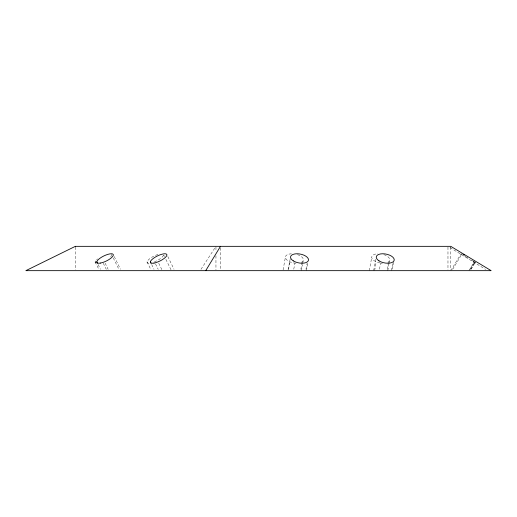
<?xml version="1.0" encoding="UTF-8"?>
<svg xmlns="http://www.w3.org/2000/svg" width="517" height="517" viewBox="0 0 517 517"><rect width="100%" height="100%" fill="white"/><g stroke="black" fill="none" stroke-linecap="round" stroke-linejoin="round"><path stroke-width="0.39" stroke-dasharray="2.58 1.94" d="M283.096 269.874L285.378 257.272M288.544 269.195L289.875 261.848M300.862 269.195L302.187 261.848M301.424 270.662L302.555 264.413M302.697 263.631L303.401 259.728M369.312 270.662L371.736 257.272M374.638 270.662L376.234 261.848M387.22 269.195L388.551 261.848M387.782 270.662L388.913 264.413M389.055 263.631L389.76 259.728M288.085 269.874L290.224 258.849M293.753 269.195L294.89 263.315M305.974 269.195L307.117 263.315M306.394 270.662L307.912 262.849M373.649 270.662L375.943 258.849M379.465 269.195L380.609 263.315M391.401 270.662L392.83 263.315M392.416 269.099L393.78 262.067M450.805 270.662L461.067 253.763M452.672 269.312L462.114 253.763M468.951 270.662L474.302 261.848L475.562 262.604M469.921 269.305L474.451 261.848L473.385 261.195M470.819 269.305L474.936 262.526M470.968 269.305L475.084 262.526M200.99 269.312L215.951 246.338M462.166 254.396L461.364 253.925L462.062 254.396M473.759 261.524L470.78 259.728M466.748 257.272L468.085 258.093M464.873 256.135L466.121 256.891M450.023 247.598L485.625 269.402M474.451 261.848L475.672 262.604M163.76 255.107L164.464 256.522M165.867 259.347L171.47 270.662M155.507 263.883L158.196 269.305M147.035 261.848L150.731 269.305M113.262 257.938L118.865 269.247M103.271 263.205L106.295 269.305M95.134 261.848L98.831 269.305M167.812 256.522L174.009 269.247M158.725 263.205L162.357 270.662M151.688 264.562L153.995 269.305M114.238 256.522L120.442 269.247M105.158 263.205L108.131 269.305M98.114 264.562L100.427 269.305M450.766 247.12L450.766 269.88M447.968 247.12L447.968 269.88M220.481 247.908L220.481 269.88M215.951 247.12L215.951 251.049M215.951 255.753L215.951 269.88M75.353 247.12L75.353 269.88M383.84 254.623A9.125 4.517 10.3 0 1 387.117 262.604M382.309 263.218A9.125 4.517 10.3 0 1 380.738 263.075M379.956 262.953A9.125 4.517 10.3 0 1 371.813 257.88A9.125 4.517 10.3 0 1 377.675 253.782M297.475 254.623A9.125 4.517 10.3 0 1 300.758 262.604M295.95 263.218A9.125 4.517 10.3 0 1 285.681 258.5A9.125 4.517 10.3 0 1 291.317 253.782M163.495 255.152A9.125 2.74 -26.4 0 1 154.499 261.848M148.902 263.237A9.125 2.74 -26.4 0 1 148.521 259.728A9.125 2.74 -26.4 0 1 158.137 254.396M111.51 254.396A9.125 2.74 -26.4 0 1 110.108 257.272M95.858 263.075A9.125 2.74 -26.4 0 1 95.613 260.865M96.621 259.728A9.125 2.74 -26.4 0 1 97.558 258.914"/><path stroke-width="0.78" d="M205.721 270.662L220.481 246.338M463.206 254.396L464.466 255.152M150.363 261.848L151.022 263.205M96.789 261.848L97.455 263.205M75.353 246.338L25.85 270.662L491.15 270.662L450.766 246.338L75.353 246.338M293.288 260.865A9.125 4.485 11 0 0 308.255 260.865A9.125 4.485 11 0 0 297.029 253.763A9.125 4.485 11 0 0 293.288 260.865M379.006 260.865A9.125 4.485 11 0 0 393.973 260.865A9.125 4.485 11 0 0 382.748 253.763A9.125 4.485 11 0 0 379.006 260.865M100.434 263.075A9.125 2.824 -26 0 0 113.339 255.152A9.125 2.824 -26 0 0 101.422 257.272A9.125 2.824 -26 0 0 100.434 263.075M154.008 263.075A9.125 2.824 -26 0 0 166.913 255.152A9.125 2.824 -26 0 0 154.997 257.272A9.125 2.824 -26 0 0 154.008 263.075"/></g></svg>
